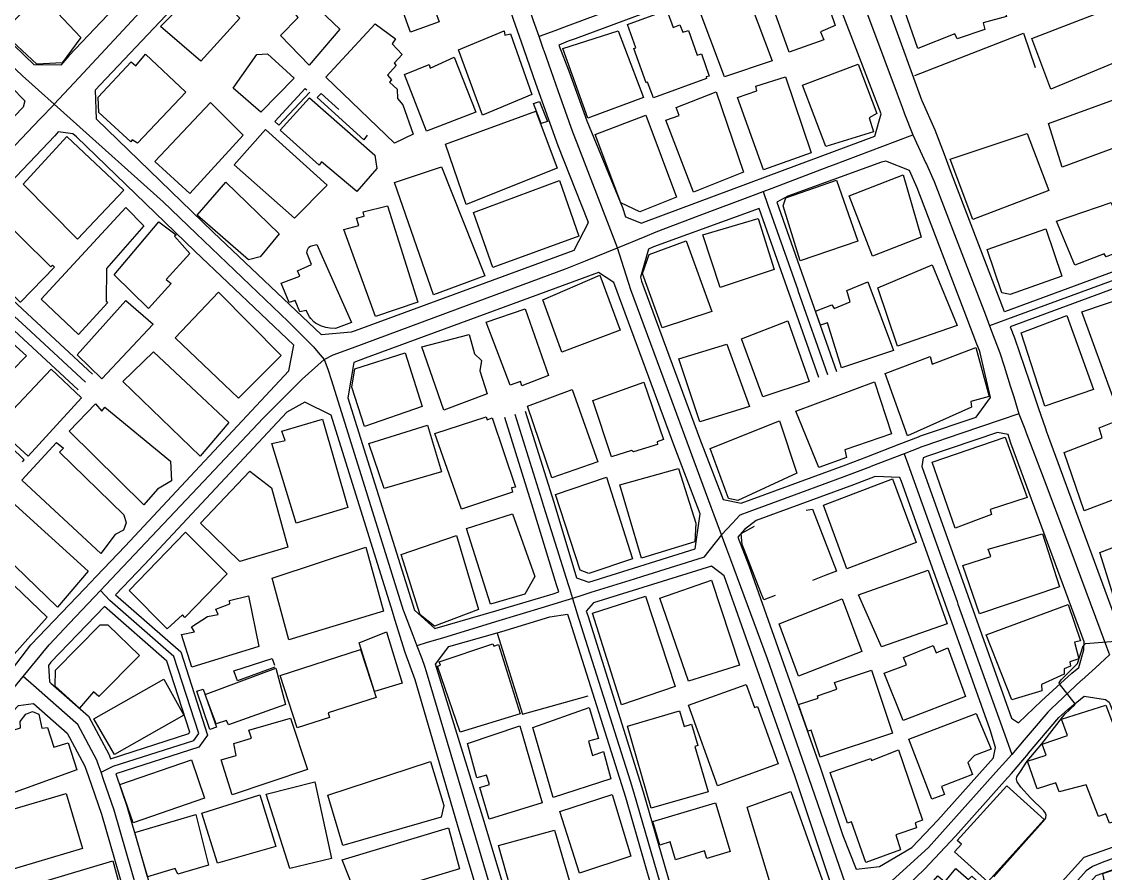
# Model space of a CAD drawing. Header units: millimetres. Extents: x 198785 to 203305, y 542885 to 545889.
# Drawn here: x 201614.2 to 201817.6, y 545287.6 to 545447.5 of the extents above; entities that cross this region are included whole.
import ezdxf

# ---------------------------------------------------------------- set-up
doc = ezdxf.new("R2010")
doc.units = ezdxf.units.MM
doc.linetypes.add('FENCE_25K', pattern=[54.3, 28.7, -9.2, -16.4])
doc.linetypes.add('HIDDEN_BULD_25K', pattern=[28.8, 18.4, -10.4])
for name, color, linetype in [('A0013117', 253, 'Continuous'), ('A0023217', 253, 'Continuous'), ('B0014111', 253, 'Continuous'), ('B0014112', 253, 'Continuous'), ('B0014113', 253, 'Continuous'), ('B0014114', 253, 'Continuous'), ('B0014116', 253, 'Continuous'), ('B0024120', 253, 'Continuous'), ('F0017111', 253, 'Continuous')]:
    doc.layers.add(name, color=color, linetype=linetype)

msp = doc.modelspace()

# ---------------------------------------------------------------- linework, layer by layer
at = {"layer": 'A0013117'}
for points in [[(201851.97, 545412.64), (201798.69, 545393.01), (201788.75, 545419), (201787.4, 545422.55), (201785.67, 545427.1), (201783.21, 545432.59), (201783.15, 545432.72), (201771.54, 545464.84), (201770.74, 545467.04), (201769.64, 545469.88), (201769.15, 545471.16), (201760.72, 545494.76), (201761.26, 545497.06), (201766.14, 545498.82), (201790.22, 545508.13), (201812.07, 545516.41)], [(201670.51, 545388.71), (201650.19, 545407.99), (201628.3, 545429.18), (201628.12, 545434.66), (201628.98, 545435.64), (201641.27, 545448.62), (201644.25, 545451.77), (201646.68, 545454.34), (201650.09, 545457.94), (201677.81, 545488.65), (201683.8, 545495.46), (201689.17, 545493.31), (201700.81, 545464.48), (201706.5, 545447.93), (201707.96, 545443.69), (201709.01, 545440.64), (201710.64, 545435.9), (201714.83, 545424.25), (201720.39, 545410.15), (201720.54, 545409.7), (201717.84, 545404.55), (201676.8, 545389.47), (201676.04, 545389.18), (201670.51, 545388.71)], [(201621.57, 545439.33), (201616.58, 545439.37), (201608.8, 545446.81), (201592.45, 545462.18), (201591.43, 545463.22), (201591.33, 545465.9), (201604.36, 545480.49), (201610.86, 545480.95), (201625.18, 545467.12), (201635.39, 545457.64), (201635.23, 545453.87), (201623.08, 545441.04), (201621.57, 545439.33)], [(201763.51, 545461.46), (201749.87, 545456.73), (201747.94, 545455.86), (201746.01, 545455), (201741.59, 545453.01), (201718.12, 545444.26), (201716.8, 545443.81), (201715.02, 545443.08), (201716.97, 545438.08), (201720.31, 545428.85), (201726.96, 545412.56), (201727.55, 545410.83), (201730.53, 545409.66), (201730.96, 545409.84), (201750.64, 545417.15), (201754.3, 545418.51), (201774.36, 545425.96), (201775.55, 545430.19), (201763.51, 545461.46)], [(201588.25, 545457.89), (201604.67, 545442.46), (201612.25, 545435.21), (201614.85, 545432.61), (201614.51, 545431.4), (201595.19, 545411.37), (201594.63, 545410.79), (201591.76, 545407.82), (201582.56, 545398.3), (201580.15, 545395.81), (201578.46, 545394.06), (201576.76, 545392.3), (201566.59, 545381.6), (201565.33, 545380.28), (201560.69, 545374.87), (201558.39, 545372.23), (201553, 545366.03), (201529.78, 545341.77), (201526.91, 545339.18)], [(201612.5, 545326.02), (201615.93, 545330.5), (201626.08, 545341.11), (201628.24, 545343.36), (201633.65, 545349.02), (201664.4, 545381.93), (201665.32, 545386.75), (201646.73, 545404.38), (201624.55, 545425.85), (201623.86, 545426.4), (201621.11, 545426.77), (201620.46, 545426.04), (201601.11, 545405.78), (201627.55, 545381.29)], [(201763.81, 545380.67), (201752.64, 545412.39), (201732.81, 545405.19), (201731.87, 545404.79), (201730.34, 545399.51), (201730.58, 545398.79), (201741.46, 545369.29), (201745.9, 545357.77), (201749.24, 545357.08), (201768.9, 545364.28), (201772.83, 545365.81), (201778.89, 545368.16), (201782.55, 545369.58), (201782.88, 545369.71), (201793.36, 545373.22), (201796.06, 545376.94), (201794.11, 545385.33), (201793.96, 545385.76), (201793.5, 545386.95), (201791.62, 545391.89), (201782.28, 545416.31), (201780.85, 545419.51), (201776.38, 545421.3), (201775.59, 545421.08), (201758, 545414.69), (201755.93, 545413.61), (201767.12, 545381.83)], [(201852.79, 545409.75), (201799.76, 545390.21), (201800.55, 545388.14), (201804.3, 545377.1), (201805.01, 545375.03), (201806.34, 545371.1), (201806.48, 545370.7), (201819.24, 545336.02), (201819.34, 545335.78), (201823.77, 545334.6), (201842, 545341.46), (201869.38, 545351.95), (201870.04, 545352.23), (201872.82, 545356.98)], [(201624.83, 545378.35), (201598.24, 545402.98), (201587.42, 545391.82), (201599.76, 545379.47), (201606.59, 545372.64)], [(201708.69, 545374.4), (201714.08, 545357.31), (201718.38, 545343.07), (201720.68, 545342.3), (201740.61, 545348.54), (201741.57, 545355.09), (201736.78, 545367.53), (201725.36, 545398.52), (201722.47, 545400.39), (201678.71, 545384.31), (201676.59, 545383.52), (201675.47, 545376.89), (201687.93, 545337.04), (201691.8, 545333.61), (201703.19, 545336.89), (201713.97, 545340.11), (201715.03, 545340.46), (201714.59, 545341.79), (201710.25, 545356.13), (201704.88, 545373.2)], [(201667.36, 545376.07), (201663.98, 545374.16), (201637.28, 545345.58), (201631.85, 545339.91), (201644.09, 545329.18), (201649.11, 545313.59), (201647.47, 545311.31), (201631.89, 545306.3), (201633.99, 545300.23), (201639.58, 545280.9)], [(201705.02, 545266.63), (201696, 545296.74), (201688.1, 545323.97), (201686.2, 545329.08), (201684.29, 545335.26), (201683.81, 545336.79), (201672.3, 545373.61), (201667.36, 545376.07)], [(201797.39, 545370.35), (201784.24, 545365.95), (201783.43, 545365.63), (201783.13, 545363.98), (201791.8, 545339.76), (201800, 545316.73), (201801.3, 545315.87), (201805.61, 545319.98), (201811.31, 545325.19), (201812.63, 545326.25), (201813.59, 545329.58), (201813.6, 545331.07), (201799.88, 545368.36), (201799.34, 545369.96), (201797.39, 545370.35)], [(201774.42, 545362.13), (201770.32, 545360.54), (201752.1, 545353.86), (201749.89, 545352.16), (201748.61, 545350.73), (201750.67, 545345.39), (201764.06, 545307.59), (201768.34, 545294.76), (201770.85, 545288.41), (201775.2, 545288.92), (201781.27, 545292.48), (201786.19, 545297.64), (201796.58, 545309.33), (201796.63, 545309.39), (201796.98, 545311.23), (201795.99, 545314.58), (201787.57, 545338.25), (201779.35, 545361.18), (201779.02, 545361.94), (201774.42, 545362.13)], [(201743.69, 545345.31), (201721.57, 545338.39), (201721.46, 545338.35), (201720.17, 545336.83), (201720.45, 545336.01), (201730.88, 545302.95), (201738.88, 545275.35), (201740.36, 545274.54), (201755.43, 545278.93), (201766.25, 545282.12), (201766.5, 545283.94), (201765.92, 545286.21), (201759.33, 545305.96), (201746.06, 545343.44), (201743.69, 545345.31)], [(201629.77, 545337.74), (201619.73, 545327.24), (201619.26, 545326.64), (201619.43, 545323.56), (201619.68, 545323.34), (201626.78, 545317.13), (201630.65, 545309.88), (201630.91, 545309.13), (201645.61, 545313.87), (201645.79, 545314.11), (201641.48, 545327.47), (201629.77, 545337.74)], [(201713.66, 545265.3), (201709.21, 545270.09), (201700.8, 545298.15), (201691.92, 545326.88), (201694.39, 545330.19), (201704.32, 545333.05), (201713.35, 545335.75), (201716.67, 545336.27), (201717.11, 545334.93), (201727.53, 545301.94), (201735.9, 545273.05), (201735.12, 545271.95), (201734.37, 545271.6), (201714.44, 545265.57), (201713.66, 545265.3)], [(201786.35, 545258.63), (201778.6, 545258.6), (201777.35, 545259.01), (201773.79, 545276.36), (201774.19, 545279.35), (201783.64, 545288.45), (201789.5, 545294.59), (201798.7, 545304.94), (201799.98, 545306.38), (201803.17, 545310.14), (201803.19, 545310.17), (201808.86, 545316.86), (201810.56, 545318.41), (201813.65, 545320.88), (201817.63, 545320.24), (201818.3, 545319.75), (201827.93, 545295.69), (201826.49, 545295.19), (201813.58, 545290.63), (201802.57, 545278.4), (201799.89, 545275.11), (201797.55, 545271.74), (201795.17, 545268.29), (201786.35, 545258.63)], [(201604.29, 545270.56), (201594.74, 545298.5), (201599.21, 545303.85), (201613.65, 545319.14), (201616.47, 545319.51), (201622.8, 545313.97), (201626.05, 545307.87), (201626.32, 545307.09), (201627.32, 545304.2), (201629.23, 545298.71), (201634.79, 545279.46), (201638.17, 545268.65), (201638.82, 545265.51), (201640.82, 545261.36), (201641.41, 545259.85), (201646.49, 545244.7), (201645.53, 545242.94), (201645.09, 545242.79), (201623.46, 545235.69), (201623.17, 545235.58), (201616.43, 545233.03), (201610.27, 545231.1), (201610.16, 545231.07), (201583.89, 545222.45)], [(201818.54, 545240.36), (201809.06, 545246.35), (201815.17, 545257.78), (201815.23, 545259.67), (201814.43, 545261.26), (201802.94, 545271.29), (201803.17, 545272.8), (201805.61, 545275.8), (201815.87, 545287.2), (201827.81, 545291.41)]]:
    msp.add_lwpolyline(points, dxfattribs=at)
at = {"layer": 'A0023217'}
for points in [[(201711.34, 545444.66), (201710.31, 545447.61), (201709.85, 545448.92), (201703.6, 545466.93), (201700.47, 545474.69), (201692.37, 545494.75), (201690.61, 545498.9), (201689.77, 545500.39), (201687.93, 545503.73)], [(201766.69, 545465.47), (201767.55, 545463.16), (201767.63, 545462.95), (201773.5, 545447.29), (201778.53, 545433.89), (201779.46, 545431.42), (201779.92, 545430.19), (201781.48, 545426.21)], [(201585.61, 545464.03), (201587.91, 545462.08), (201590.74, 545459.67), (201602.67, 545448.39), (201614.42, 545437.29), (201617.38, 545434.63), (201620.35, 545431.97)], [(201744.86, 545457.38), (201740.71, 545455.67), (201739.51, 545455.17), (201727.52, 545450.7), (201715.91, 545446.37), (201714.31, 545445.77), (201711.34, 545444.66)], [(201620.35, 545431.97), (201624.95, 545436.92), (201631.61, 545444.07), (201638.16, 545451.1), (201638.28, 545451.23), (201640.73, 545453.87), (201641.33, 545454.51)], [(201726.07, 545405.05), (201725.12, 545407.48), (201718.47, 545424.64), (201717.66, 545426.72), (201714.89, 545434.46), (201712.28, 545441.97), (201712.19, 545442.22), (201711.34, 545444.66)], [(201931.09, 545438.62), (201929.04, 545437.84), (201894.97, 545424.7), (201894.58, 545424.56), (201860.91, 545411.99), (201859.92, 545411.91), (201855.31, 545411.52), (201852.44, 545410.97), (201851.07, 545410.71), (201825.8, 545401.4), (201820.59, 545399.48), (201799.22, 545391.61), (201795.88, 545390.38)], [(201596.62, 545407.21), (201598.03, 545408.69), (201607.85, 545418.93), (201609.49, 545420.65), (201617.67, 545429.18), (201620.31, 545431.93), (201620.35, 545431.97)], [(201620.35, 545431.97), (201623.34, 545429.28), (201640.8, 545413.63), (201646.99, 545407.71), (201664.24, 545391.22), (201669.02, 545386.42), (201669.9, 545385.36), (201670.97, 545384.08)], [(201753.37, 545415.59), (201755.06, 545416.23), (201765.72, 545420.26), (201766.6, 545420.59), (201778.15, 545424.95), (201781.48, 545426.21)], [(201781.48, 545426.21), (201783.91, 545420.93), (201784.01, 545420.71), (201785.48, 545417.49), (201789.61, 545406.73), (201795.08, 545392.44), (201795.88, 545390.38)], [(201726.07, 545405.05), (201731.22, 545407.16), (201733.28, 545408), (201741.39, 545411.06), (201751.58, 545414.91), (201753.37, 545415.59)], [(201753.37, 545415.59), (201754.29, 545413), (201759.88, 545397.12), (201759.92, 545397.01), (201765.47, 545381.25)], [(201596.62, 545407.21), (201599.68, 545404.38), (201612.93, 545392.1), (201614.24, 545390.89), (201626.19, 545379.82)], [(201670.97, 545384.08), (201672.71, 545384.94), (201676.32, 545386.28), (201698.2, 545394.37), (201716.29, 545401.05), (201720.03, 545402.58), (201726.07, 545405.05)], [(201745.56, 545351.19), (201744.21, 545354.83), (201743.64, 545356.37), (201740.01, 545366.16), (201735.41, 545378.59), (201728.55, 545397.11), (201726.88, 545402.45), (201726.07, 545405.05)], [(201795.88, 545390.38), (201796.57, 545388.55), (201797.81, 545385.33), (201798.59, 545382.82), (201799.75, 545379.12), (201800.4, 545377.03), (201801.39, 545373.87)], [(201629, 545340.7), (201629.96, 545341.72), (201648.35, 545361.2), (201659.54, 545373.06), (201665.76, 545379.23), (201666.9, 545380.35), (201670.97, 545384.08)], [(201670.97, 545384.08), (201671.71, 545382.23), (201672.37, 545380.11), (201679.11, 545358.51), (201685.82, 545337.04), (201685.87, 545336.92), (201687.63, 545332.33), (201688.39, 545330.34)], [(201706.77, 545373.8), (201711.78, 545357.81), (201712.17, 545356.55), (201716.78, 545341.83), (201717.01, 545341.11), (201717.6, 545339.22)], [(201801.39, 545373.87), (201798.04, 545372.73), (201790.51, 545370.18), (201783.56, 545367.83), (201782.99, 545367.61), (201782.7, 545367.5), (201779.85, 545366.39)], [(201801.39, 545373.87), (201802.48, 545371.03), (201802.68, 545370.5), (201806.13, 545361.5), (201810.29, 545350.34), (201816.57, 545333.51), (201817.82, 545330.14), (201818.39, 545328.62)], [(201779.85, 545366.39), (201773.62, 545363.98), (201773.51, 545363.94), (201768.55, 545362.02), (201760.37, 545359.02), (201750.67, 545355.47), (201749.02, 545354.84), (201747.6, 545353.35), (201745.56, 545351.19)], [(201779.85, 545366.39), (201780.52, 545364.5), (201789.78, 545338.62), (201789.94, 545338.17), (201799.04, 545312.74), (201800.04, 545309.95)], [(201745.56, 545351.19), (201742.27, 545346.96), (201742.15, 545346.93), (201730.73, 545343.35), (201729.17, 545342.86), (201721.07, 545340.31), (201719.33, 545339.76), (201717.6, 545339.22)], [(201770.46, 545281.03), (201769.79, 545282.96), (201769.28, 545284.42), (201768.85, 545285.67), (201757.93, 545317.15), (201754.21, 545327.87), (201747.31, 545346.46), (201746.56, 545348.48), (201745.56, 545351.19)], [(201614.5, 545324.56), (201617.68, 545328.47), (201618.19, 545329.08), (201619.39, 545330.5), (201623.24, 545334.58), (201627.86, 545339.48), (201629, 545340.7)], [(201629.13, 545306.62), (201631.4, 545307.72), (201646.54, 545312.59), (201647.45, 545313.85), (201642.78, 545328.32), (201630.81, 545338.82), (201629, 545340.7)], [(201717.6, 545339.22), (201715.74, 545338.64), (201712.3, 545337.56), (201703.17, 545334.81), (201693.18, 545331.79), (201690.33, 545330.93), (201688.39, 545330.34)], [(201717.6, 545339.22), (201718.3, 545336.98), (201718.43, 545336.55), (201720.43, 545330.19), (201728.4, 545305), (201729.05, 545302.95), (201737.24, 545274.73), (201737.86, 545273.31), (201738.9, 545270.94)], [(201688.39, 545330.34), (201689.31, 545327.96), (201689.85, 545326.54), (201690.15, 545325.53), (201699.4, 545294.35), (201706.6, 545270.09), (201709.01, 545263.63), (201709.88, 545261.28)], [(201818.39, 545328.62), (201815.72, 545326.2), (201813.17, 545323.87), (201813.09, 545323.8), (201807.45, 545318.5), (201806.8, 545317.89), (201803.87, 545314.45), (201802.36, 545312.68), (201800.04, 545309.95)], [(201591, 545299.08), (201593.9, 545301.92), (201594.65, 545302.72), (201596.41, 545304.59), (201603.23, 545311.86), (201610.18, 545319.27), (201611.19, 545320.51), (201611.68, 545321.11), (201614.5, 545324.56)], [(201629.13, 545306.62), (201628.61, 545308.12), (201628.35, 545308.88), (201624.79, 545315.55), (201624.42, 545315.87), (201616.43, 545322.86), (201614.5, 545324.56)], [(201800.04, 545309.95), (201798.28, 545307.99), (201797.62, 545307.26), (201785.97, 545294.26), (201784.38, 545292.48), (201775.52, 545284.41), (201774.66, 545283.84), (201772.95, 545282.7), (201770.46, 545281.03)], [(201650.1, 545241.83), (201649.3, 545244.2), (201644.72, 545257.75), (201643.17, 545262.28), (201642.38, 545264.6), (201641.65, 545266.78), (201639.29, 545273.88), (201637.19, 545280.18), (201631.61, 545299.47), (201629.61, 545305.25), (201629.13, 545306.62)], [(201831.92, 545294.96), (201828.67, 545293.83), (201827.15, 545293.3), (201819.36, 545290.55), (201816.98, 545289.66), (201815.19, 545288.9), (201813.98, 545288.09), (201812.98, 545286.98), (201806.12, 545279.35), (201801.78, 545273.78), (201800.66, 545272.34), (201799.57, 545270.85)]]:
    msp.add_lwpolyline(points, dxfattribs=at)
at = {"layer": 'B0014111'}
for points in [[(201655.15, 545448.11), (201647.86, 545440.06), (201640.3, 545446.53), (201647.26, 545453.61), (201650.96, 545452.3), (201655.15, 545448.11)], [(201637.46, 545441.35), (201645.02, 545434.23), (201635.98, 545424.64), (201634.99, 545425.28), (201634.72, 545424.93), (201628.73, 545430.42), (201628.59, 545433.27), (201634.79, 545439.93), (201635.66, 545439.18), (201637.46, 545441.35)], [(201755.43, 545400.93), (201745.33, 545397.57), (201742.05, 545407.46), (201752.47, 545410.55), (201755.43, 545400.93)], [(201743.78, 545393.08), (201734.46, 545390.01), (201730.72, 545400.23), (201732.01, 545403.79), (201738.94, 545406.33), (201743.78, 545393.08)], [(201726.56, 545389.59), (201715.58, 545385.41), (201712.01, 545395.29), (201722.74, 545399.91), (201726.56, 545389.59)], [(201815.39, 545378.45), (201806.22, 545375.31), (201801.8, 545389.06), (201810.38, 545392.3), (201815.39, 545378.45)], [(201699.95, 545337.18), (201691.68, 545334), (201689.04, 545336.15), (201685.43, 545347.49), (201695.84, 545351.06), (201699.95, 545337.18)], [(201685.61, 545323.32), (201680.44, 545321.75), (201677.55, 545330.91), (201682.67, 545332.94), (201685.61, 545323.32)], [(201672.01, 545316.89), (201665.92, 545314.92), (201662.73, 545324.76), (201677.85, 545329.66), (201680.76, 545320.66), (201671.74, 545317.74), (201672.01, 545316.89)]]:
    msp.add_lwpolyline(points, dxfattribs=at)
at = {"layer": 'B0014112'}
for points in [[(201692.61, 545447.44), (201687.18, 545445.48), (201684.3, 545453.47), (201687.22, 545454.53), (201686.67, 545456.05), (201689.81, 545457.18), (201692.55, 545449.57), (201691.92, 545449.34), (201692.61, 545447.44)], [(201794.96, 545446.01), (201789.77, 545444.24), (201789.38, 545445.19), (201782.41, 545442.42), (201780, 545449.43), (201796.99, 545456.17), (201799.06, 545448.45), (201794.69, 545447.26), (201794.96, 545446.01)], [(201621.83, 545439.71), (201617.08, 545439.5), (201610.63, 545445.5), (201617.72, 545452.62), (201625.31, 545444.52), (201621.83, 545439.71)], [(201673.96, 545446.05), (201668.19, 545439.32), (201662.83, 545444.88), (201666.12, 545448.25), (201665.1, 545449.55), (201667.62, 545452.14), (201673.96, 545446.05)], [(201822.16, 545440.93), (201807.37, 545434.82), (201803.82, 545444.3), (201819.07, 545450.17), (201822.16, 545440.93)], [(201704.76, 545445.77), (201704.92, 545444.94), (201705.97, 545445.21), (201709.96, 545433.78), (201700.71, 545429.93), (201696.21, 545442.18), (201704.76, 545445.77)], [(201665.39, 545436.83), (201659.13, 545430.45), (201653.94, 545435.01), (201658.34, 545441.31), (201660.37, 545441.42), (201665.39, 545436.83)], [(201695.37, 545440.78), (201699.48, 545430.45), (201690.21, 545426.93), (201686.1, 545437.57), (201690.68, 545439.42), (201690.92, 545438.72), (201695.37, 545440.78)], [(201762.42, 545422.82), (201753.46, 545419.63), (201748.59, 545433.23), (201752.18, 545434.48), (201752.01, 545435.33), (201757.58, 545437.08), (201762.42, 545422.82)], [(201655.78, 545426.18), (201645.82, 545415.23), (201639.24, 545421.21), (201649.65, 545432.3), (201655.78, 545426.18)], [(201680.53, 545422.41), (201680.89, 545419.91), (201677.11, 545415.6), (201670.47, 545421.15), (201670.04, 545420.52), (201662.73, 545427.11), (201668.25, 545433.19), (201680.53, 545422.41)], [(201633.4, 545415.83), (201624.7, 545406.63), (201614.54, 545416.99), (201622.74, 545425.92), (201633.4, 545415.83)], [(201671.56, 545416.78), (201665.46, 545410.58), (201654.14, 545420.61), (201659.97, 545427.23), (201671.56, 545416.78)], [(201771.14, 545406.29), (201760.34, 545402.58), (201757.16, 545412.92), (201757.61, 545414.42), (201767.16, 545417.72), (201771.14, 545406.29)], [(201821.83, 545404.95), (201817.73, 545403.35), (201817.36, 545403.91), (201811.89, 545401.77), (201808.42, 545410.04), (201818.69, 545413.51), (201821.83, 545404.95)], [(201642.27, 545398.32), (201638.06, 545393.61), (201631.57, 545399.97), (201640, 545409.9), (201643.2, 545407.43), (201642.94, 545407.22), (201645.77, 545403.97), (201641.36, 545399.05), (201642.27, 545398.32)], [(201809.44, 545399.7), (201799.71, 545396.28), (201798.18, 545396.58), (201795.39, 545404.69), (201806.41, 545408.57), (201809.44, 545399.7)], [(201773, 545398.61), (201777.84, 545385.73), (201768.1, 545382.48), (201765.47, 545390.96), (201764.12, 545390.5), (201763.19, 545393.11), (201766.29, 545394.3), (201766.73, 545393.61), (201769.73, 545394.87), (201769.11, 545397.04), (201773, 545398.61)], [(201638.91, 545390.7), (201629.28, 545380.43), (201624.67, 545384.93), (201633.81, 545395.16), (201638.91, 545390.7)], [(201762.03, 545379.91), (201753.33, 545377.05), (201749.34, 545387.94), (201758.02, 545391.3), (201762.03, 545379.91)], [(201615.12, 545384.76), (201607.03, 545376.51), (201600.87, 545382.38), (201608.54, 545390.69), (201615.12, 545384.76)], [(201653.11, 545372.23), (201647.71, 545365.93), (201633.21, 545379.94), (201638.96, 545385.48), (201653.11, 545372.23)], [(201733.56, 545368.1), (201729.06, 545366.72), (201728.68, 545366.99), (201724.91, 545365.77), (201721.44, 545376.36), (201730.98, 545379.83), (201734.68, 545369.05), (201733.49, 545368.63), (201733.56, 545368.1)], [(201769.02, 545365.68), (201763.8, 545363.8), (201759.54, 545374.35), (201774.28, 545379.88), (201777.47, 545370.12), (201768.73, 545367.13), (201769.02, 545365.68)], [(201675.43, 545356.32), (201665.75, 545353.33), (201661.16, 545368.28), (201663.67, 545368.89), (201663.04, 545370.59), (201670.66, 545372.89), (201675.43, 545356.32)], [(201693.02, 545362.98), (201682.29, 545359.84), (201679.4, 545368.3), (201690.39, 545371.77), (201693.02, 545362.98)], [(201740.57, 545349.86), (201730.56, 545346.79), (201726.51, 545360.57), (201737.47, 545363.6), (201740.72, 545353.34), (201740.57, 545349.86)], [(201708.68, 545340), (201702.19, 545338.12), (201697.7, 545352.35), (201706.37, 545355.12), (201710.52, 545343.37), (201708.68, 545340)], [(201809.01, 545341.43), (201794, 545336.36), (201790.84, 545345.41), (201796.08, 545347.1), (201795.61, 545348.47), (201805.79, 545351.35), (201809.01, 545341.43)], [(201825.66, 545351.26), (201830.48, 545338.88), (201823.36, 545336.2), (201822.75, 545337.87), (201821.25, 545337.27), (201820.38, 545340.18), (201819.11, 545339.68), (201816.56, 545347.86), (201825.66, 545351.26)], [(201771.89, 545329.25), (201760.01, 545324.65), (201756.41, 545334.43), (201768.24, 545339.17), (201771.89, 545329.25)], [(201805.69, 545321.88), (201800.08, 545320.22), (201795.26, 545332.41), (201810.61, 545338.11), (201812.94, 545331.29), (201811.83, 545331.02), (201812.62, 545327.88), (201810.96, 545327.31), (201811.03, 545326.53), (201809.85, 545326.02), (201809.89, 545325.04), (201805.61, 545323.07), (201805.69, 545321.88)], [(201644.68, 545317.34), (201631.66, 545309.95), (201627.76, 545316.66), (201640.94, 545324.05), (201644.68, 545317.34)], [(201817.67, 545319.22), (201824.6, 545300.98), (201823.79, 545298.9), (201818.38, 545297.05), (201817.72, 545298.81), (201816.31, 545298.31), (201814.02, 545304.26), (201808.91, 545302.91), (201808.31, 545304.62), (201804.83, 545303.48), (201802.97, 545308.7), (201806.49, 545309.79), (201805.75, 545311.9), (201810.47, 545313.51), (201809.4, 545316.57), (201817.67, 545319.22)], [(201667.87, 545307.11), (201653.71, 545302.37), (201651.7, 545308.91), (201654.51, 545309.77), (201654.03, 545312.03), (201657.38, 545313.01), (201656.88, 545314.53), (201664.67, 545316.78), (201667.87, 545307.11)], [(201692.98, 545298.19), (201674.5, 545292.87), (201671.66, 545302.29), (201690.93, 545308.65), (201693.48, 545300.36), (201692.98, 545298.19)], [(201672.36, 545290.45), (201664.57, 545288.54), (201660.11, 545302.47), (201669.28, 545304.8), (201672.36, 545290.45)], [(201806.14, 545297.72), (201795.57, 545286.02), (201789.32, 545291.66), (201790.6, 545293.08), (201789.81, 545293.79), (201799.1, 545304.08), (201806.14, 545297.72)], [(201625.65, 545292.29), (201610.92, 545287.93), (201607.86, 545298.29), (201622.59, 545302.65), (201625.65, 545292.29)], [(201661.93, 545292.65), (201651, 545289.54), (201648.03, 545298.9), (201658.92, 545302.4), (201661.93, 545292.65)], [(201728.58, 545290.85), (201718.89, 545287.65), (201715.2, 545299.26), (201725.05, 545302.44), (201728.58, 545290.85)], [(201744.46, 545300.89), (201747.22, 545291.73), (201742.83, 545290.41), (201742.39, 545291.84), (201736.94, 545290.2), (201735.93, 545293.53), (201734.01, 545292.95), (201732.69, 545297.34), (201744.46, 545300.89)], [(201649.3, 545289.15), (201643.54, 545287.45), (201643.07, 545288.53), (201637.86, 545286.98), (201635.47, 545295.28), (201646.94, 545298.65), (201649.3, 545289.15)], [(201717.31, 545285.29), (201706.85, 545281.79), (201703.74, 545292.87), (201714.23, 545295.75), (201717.31, 545285.29)], [(201829.12, 545290.78), (201831.63, 545283.51), (201817.6, 545278.5), (201815.1, 545285.71), (201817.39, 545286.44), (201817.1, 545287.63), (201826.2, 545290.68), (201826.59, 545289.79), (201829.12, 545290.78)]]:
    msp.add_lwpolyline(points, dxfattribs=at)
at = {"layer": 'B0014113'}
for points in [[(201764.76, 545444.04), (201758.28, 545441.73), (201753.15, 545456.05), (201762.55, 545459.42), (201766.91, 545446.76), (201764.16, 545445.55), (201764.76, 545444.04)], [(201755.06, 545440.09), (201746.13, 545437.12), (201740.84, 545451.24), (201749.71, 545454.46), (201755.06, 545440.09)], [(201735.32, 545449.65), (201736.49, 545446.37), (201737.72, 545446.84), (201738.28, 545445.51), (201739.35, 545445.83), (201741.03, 545441.19), (201741.79, 545441.41), (201743.25, 545437.22), (201742.7, 545437.1), (201742.78, 545436.78), (201732.8, 545433.14), (201731.69, 545436.13), (201731.42, 545436.01), (201729.13, 545442.44), (201729.5, 545442.58), (201727.9, 545446.94), (201735.32, 545449.65)], [(201687.68, 545426.34), (201684.18, 545424.66), (201671.3, 545437.06), (201680.56, 545447.07), (201684.41, 545444.22), (201683.75, 545443.33), (201685.61, 545441.3), (201684.16, 545439.69), (201684.5, 545439.25), (201682.88, 545437.4), (201683.62, 545436.53), (201683.24, 545436.13), (201684.68, 545434.78), (201684.76, 545433.06), (201685.75, 545431.84), (201687.68, 545426.34)], [(201730.94, 545433.23), (201720.5, 545429.34), (201715.76, 545442.43), (201726.19, 545445.76), (201730.94, 545433.23)], [(201843.73, 545432.77), (201809.49, 545420.16), (201806.9, 545428.37), (201840.77, 545440.67), (201843.73, 545432.77)], [(201774.09, 545426.78), (201765.16, 545424.06), (201760.77, 545435.56), (201771.2, 545439.51), (201774.74, 545430.22), (201773.3, 545429.44), (201774.09, 545426.78)], [(201749.72, 545419.23), (201740.3, 545415.49), (201735.11, 545428.97), (201737.59, 545429.87), (201737.05, 545431.33), (201744.55, 545434.28), (201749.72, 545419.23)], [(201714.74, 545419.94), (201697.64, 545413.15), (201693.76, 545424.45), (201710.75, 545430.69), (201714.74, 545419.94)], [(201737.13, 545414.52), (201730.23, 545411.77), (201726.65, 545413.45), (201721.83, 545426.28), (201731.35, 545429.92), (201737.13, 545414.52)], [(201806.99, 545415.78), (201792.75, 545410.36), (201788.45, 545421.67), (201802.94, 545426.48), (201806.99, 545415.78)], [(201701.17, 545399.74), (201691.53, 545396.19), (201684.18, 545417.3), (201692.99, 545420.19), (201701.17, 545399.74)], [(201718.81, 545407.23), (201702.66, 545401.33), (201699.03, 545411.65), (201715.18, 545417.64), (201718.81, 545407.23)], [(201783.01, 545407.05), (201773.89, 545403.44), (201769.52, 545414.8), (201779.68, 545418.73), (201783.01, 545407.05)], [(201659.02, 545403.36), (201656.82, 545402.75), (201647.17, 545411.15), (201652.53, 545417.32), (201662.53, 545407.63), (201659.02, 545403.36)], [(201608.47, 545412.51), (201619.73, 545401.47), (201620.01, 545401.76), (201620.4, 545401.38), (201618.27, 545399.19), (201614, 545394.82), (201613.97, 545394.85), (201601.97, 545406.63), (201601.96, 545406.65), (201602.95, 545407.65), (201608.43, 545413.24), (201608.77, 545412.84), (201608.47, 545412.51)], [(201630.35, 545394.67), (201624.93, 545388.78), (201617.87, 545395.38), (201633.81, 545412.62), (201637.18, 545409.18), (201630.16, 545401.15), (201630.06, 545394.99), (201630.35, 545394.67)], [(201688.58, 545394.81), (201680.61, 545392.13), (201674.67, 545408.46), (201677.53, 545409.22), (201677.08, 545410.58), (201678.51, 545410.99), (201678.29, 545411.78), (201682.86, 545412.91), (201688.58, 545394.81)], [(201669.61, 545405.64), (201676.11, 545391.03), (201673.12, 545389.9), (201672.06, 545389.93), (201671.3, 545390.07), (201670.53, 545390.3), (201669.38, 545390.87), (201669.07, 545391.14), (201668.47, 545391.75), (201668.23, 545392.08), (201667.65, 545393.28), (201666.43, 545392.98), (201665.54, 545395.12), (201664.44, 545394.76), (201662.91, 545398.42), (201666.45, 545399.71), (201666.01, 545400.73), (201668.6, 545401.87), (201667.77, 545404.1), (201667.87, 545404.65), (201668, 545404.92), (201668.15, 545405.13), (201668.45, 545405.31), (201668.86, 545405.45), (201669.61, 545405.64)], [(201789.82, 545390.46), (201778.62, 545386.57), (201774.89, 545397.52), (201785.1, 545401.82), (201789.82, 545390.46)], [(201662.96, 545384.84), (201654.93, 545376.78), (201643.06, 545388.13), (201651.17, 545396.7), (201662.96, 545384.84)], [(201827.56, 545379.27), (201819.25, 545376.36), (201813.19, 545393.04), (201821.68, 545395.87), (201827.56, 545379.27)], [(201713.13, 545381.04), (201708.09, 545379.12), (201707.86, 545379.96), (201705.89, 545379.25), (201701.39, 545391.08), (201708.7, 545393.58), (201713.13, 545381.04)], [(201701.62, 545377.6), (201693.48, 545374.54), (201689.35, 545386.45), (201698.21, 545388.76), (201699.2, 545385.14), (201700.55, 545383.88), (201700.21, 545381.96), (201701.62, 545377.6)], [(201689.39, 545375.24), (201678.6, 545371.5), (201676.17, 545378.9), (201676.78, 545382.32), (201686.2, 545385.3), (201689.39, 545375.24)], [(201750.8, 545375.27), (201741.49, 545372.37), (201737.54, 545384.21), (201746.56, 545386.97), (201750.8, 545375.27)], [(201793.29, 545386.32), (201795.8, 545377.14), (201792.34, 545376.21), (201792.51, 545375.09), (201780.44, 545369.76), (201776.28, 545381.45), (201784.74, 545384.64), (201785.08, 545383.22), (201793.29, 545386.32)], [(201625.47, 545376.89), (201615.43, 545365.94), (201609.43, 545371.37), (201619.79, 545382.22), (201625.47, 545376.89)], [(201722.38, 545364.83), (201713.73, 545361.86), (201709.16, 545375.3), (201717.56, 545378.42), (201722.38, 545364.83)], [(201628.11, 545375.73), (201629.3, 545374.4), (201629.82, 545375.09), (201642.18, 545364.98), (201642.33, 545361.31), (201639.7, 545359.73), (201637.17, 545356.81), (201623.13, 545370.62), (201628.11, 545375.73)], [(201701.41, 545373.32), (201701.61, 545372.73), (201702.55, 545373.09), (201706.91, 545360.12), (201706.13, 545359.97), (201706.32, 545359.18), (201696.76, 545355.97), (201691.76, 545370.16), (201701.41, 545373.32)], [(201830.59, 545374.53), (201834.31, 545363.49), (201813.61, 545355.69), (201809.9, 545366.61), (201817.02, 545369.37), (201816.42, 545371.24), (201820.53, 545372.84), (201821.2, 545370.78), (201830.59, 545374.53)], [(201759.72, 545362.71), (201748.61, 545357.61), (201746.88, 545357.96), (201743.44, 545367.34), (201756.48, 545372.57), (201759.72, 545362.71)], [(201796.22, 545354.98), (201789.42, 545352.42), (201785.09, 545364.82), (201798.81, 545369.49), (201802.92, 545358.14), (201796.01, 545355.9), (201796.22, 545354.98)], [(201631.76, 545351.2), (201629.09, 545347.66), (201614.24, 545361.43), (201620.75, 545368.49), (201622.11, 545367.44), (201621.32, 545366.65), (201633.4, 545354.94), (201633.82, 545353.39), (201633.37, 545352.03), (201631.76, 545351.2)], [(201664.16, 545348.82), (201655.15, 545346.13), (201647.78, 545353.38), (201657.08, 545363.12), (201661.13, 545360), (201664.16, 545348.82)], [(201728.84, 545346.64), (201720.7, 545343.88), (201719.02, 545344.52), (201714.43, 545358.76), (201723.99, 545362.01), (201728.84, 545346.64)], [(201782.11, 545349.75), (201769.07, 545344.81), (201764.68, 545356.7), (201777.66, 545361.66), (201782.11, 545349.75)], [(201626.72, 545344.34), (201620.98, 545337.61), (201606.99, 545351.03), (201612.37, 545357.34), (201626.72, 545344.34)], [(201652.78, 545343.83), (201644.88, 545335.64), (201644.44, 545336.15), (201641.51, 545333.49), (201634.38, 545340.69), (201644.95, 545351.69), (201652.78, 545343.83)], [(201619, 545335.69), (201612.35, 545328.22), (201596.76, 545343.59), (201603.48, 545350.51), (201619, 545335.69)], [(201682.15, 545336.86), (201664.34, 545331.47), (201661.23, 545343.02), (201678.8, 545348.83), (201682.15, 545336.86)], [(201787.9, 545334.43), (201775.61, 545330.12), (201771.27, 545339.91), (201784.35, 545344.55), (201787.9, 545334.43)], [(201748.92, 545326.68), (201739.4, 545323.69), (201733.97, 545339.29), (201743.68, 545342.65), (201748.92, 545326.68)], [(201658.71, 545330.19), (201646.14, 545326.33), (201644.24, 545332.44), (201646.65, 545332.98), (201646.1, 545333.87), (201649.13, 545335.84), (201651.12, 545336.18), (201650.66, 545337.2), (201653.28, 545338.19), (201653.22, 545338.85), (201656.78, 545339.71), (201658.71, 545330.19)], [(201736.87, 545322.68), (201726.77, 545319.25), (201721.36, 545336.47), (201731.28, 545339.68), (201736.87, 545322.68)], [(201636.33, 545328.52), (201628.73, 545320.81), (201627.74, 545321.69), (201625.08, 545318.63), (201620.49, 545322.75), (201620.59, 545325.79), (201628.97, 545334.28), (201630.43, 545334.29), (201636.33, 545328.52)], [(201702.68, 545330.7), (201702.81, 545330.26), (201703.73, 545330.6), (201707.79, 545317.6), (201696.52, 545314.14), (201692.26, 545326.52), (201692.86, 545326.7), (201692.61, 545327.33), (201702.68, 545330.7)], [(201785.27, 545330.39), (201785.88, 545329.02), (201788.05, 545329.95), (201791.35, 545320.82), (201779.63, 545316.33), (201776.1, 545325.22), (201780.29, 545326.78), (201779.72, 545328.14), (201785.27, 545330.39)], [(201663.75, 545319.33), (201653.07, 545315.51), (201652.7, 545316.34), (201650.71, 545315.72), (201648.67, 545321.2), (201661.92, 545326.15), (201663.75, 545319.33)], [(201773.71, 545325.79), (201777.67, 545313.95), (201764.1, 545309.42), (201762.4, 545314.51), (201761.77, 545314.3), (201760.04, 545319.3), (201763.7, 545320.53), (201763.55, 545320.96), (201767.18, 545322.17), (201766.75, 545323.46), (201773.71, 545325.79)], [(201750.19, 545323.07), (201751.75, 545318.74), (201752.35, 545318.95), (201756.23, 545308.16), (201744.8, 545304.05), (201739.36, 545319.18), (201750.19, 545323.07)], [(201617.45, 545317.5), (201618.03, 545314.91), (201619.1, 545314.99), (201620.26, 545311.29), (201622.94, 545312.13), (201624.59, 545307.09), (201609.51, 545301.61), (201606.52, 545310.97), (201611.15, 545313.15), (201611.05, 545313.99), (201614.03, 545314.92), (201613.95, 545316.14), (201615.03, 545317.49), (201616.28, 545318.02), (201617.45, 545317.5)], [(201720.63, 545312.44), (201721.33, 545309.73), (201723.39, 545310.48), (201724.81, 545305.4), (201713.99, 545301.84), (201710.19, 545315.02), (201720.73, 545318.78), (201722.5, 545312.97), (201720.63, 545312.44)], [(201737.7, 545318.11), (201738.54, 545315.21), (201739.96, 545315.63), (201741.12, 545311.62), (201740.56, 545311.46), (201743.04, 545302.95), (201732.39, 545299.85), (201727.9, 545315.25), (201737.7, 545318.11)], [(201787.4, 545302.45), (201785.04, 545301.54), (201780.74, 545312.79), (201793.35, 545317.62), (201796.17, 545310.96), (201793.04, 545309.75), (201791.78, 545308.43), (201792.65, 545306.16), (201786.83, 545303.94), (201787.4, 545302.45)], [(201707.74, 545315.31), (201711.88, 545300.85), (201701.94, 545297.83), (201700.2, 545303.76), (201702.01, 545304.33), (201701.44, 545306.05), (201699.67, 545305.58), (201697.92, 545311.99), (201707.74, 545315.31)], [(201778.81, 545310.81), (201783.27, 545297.59), (201781.89, 545297.1), (201782.18, 545296.17), (201778.26, 545294.89), (201779.16, 545292.04), (201772.66, 545289.7), (201769.97, 545297.3), (201769.24, 545297.08), (201765.96, 545306.59), (201773.61, 545309.2), (201773.72, 545308.83), (201778.81, 545310.81)], [(201648.57, 545301.72), (201635.14, 545297.11), (201632.67, 545304.3), (201646.1, 545308.91), (201648.57, 545301.72)], [(201762.84, 545282.34), (201756.27, 545280.64), (201750.39, 545300.06), (201758.58, 545302.99), (201764.79, 545285.57), (201762.84, 545282.34)], [(201696.41, 545288.49), (201677.31, 545282.73), (201674.38, 545290.15), (201694.31, 545296.15), (201696.41, 545288.49)], [(201634.04, 545280.05), (201616.46, 545274.36), (201613.32, 545284.58), (201631.32, 545289.97), (201634.04, 545280.05)], [(201789.54, 545288.56), (201791.9, 545286.48), (201792.52, 545287.09), (201798.13, 545282.01), (201797.4, 545281.09), (201799.86, 545279.1), (201798, 545277.07), (201798.66, 545276.5), (201794.1, 545271.6), (201781.89, 545282.32), (201786.17, 545287.16), (201787.49, 545286.06), (201789.54, 545288.56)]]:
    msp.add_lwpolyline(points, dxfattribs=at)
at = {"layer": 'B0014114', "linetype": 'HIDDEN_BULD_25K', "flags": 128}
msp.add_lwpolyline([(201755.65, 545339.8), (201753.52, 545338.95), (201752.97, 545340.33), (201749.82, 545348.41), (201749.46, 545349.33), (201749.23, 545351.42), (201756.05, 545355.19), (201762.62, 545355.95), (201767.14, 545344.37), (201765.17, 545343.59), (201755.65, 545339.8)], dxfattribs=at)
at = {"layer": 'B0014116', "linetype": 'HIDDEN_BULD_25K', "flags": 128}
for points in [[(201668.28, 545434.24), (201662.47, 545428.02), (201661.74, 545428.72), (201667.42, 545434.95), (201668.28, 545434.24)], [(201679.1, 545426.14), (201678.42, 545425.26), (201669.7, 545433.22), (201670.45, 545433.97), (201679.1, 545426.14)], [(201712.91, 545428.7), (201711.71, 545428.35), (201710.29, 545432.11), (201711.42, 545432.5), (201712.91, 545428.7)], [(201661.77, 545326.31), (201654.74, 545323.76), (201654.02, 545325.62), (201661.26, 545327.94), (201661.77, 545326.31)], [(201650.78, 545315.06), (201649.55, 545314.64), (201647.09, 545321.8), (201648.32, 545322.21), (201650.78, 545315.06)]]:
    msp.add_lwpolyline(points, dxfattribs=at)
at = {"layer": 'B0024120', "linetype": 'FENCE_25K', "flags": 128}
for points in [[(201781.86, 545437.37), (201802.26, 545445.29), (201806.25, 545433.52)], [(201614.36, 545364.88), (201614.72, 545365.26), (201605.57, 545374.08)], [(201703.46, 545332.69), (201708.24, 545317.51), (201721.25, 545321.14)]]:
    msp.add_lwpolyline(points, dxfattribs=at)
at = {"layer": 'F0017111', "elevation": 20}
msp.add_lwpolyline([(201796.66, 545286.97), (201806.33, 545297.8), (201806.45, 545298.1), (201806.47, 545298.57), (201806.35, 545298.92), (201806.06, 545299.34), (201803.53, 545301.79), (201801.76, 545303.81), (201801.04, 545304.79), (201800.91, 545305.31), (201800.96, 545305.75), (201801.67, 545306.72), (201802.93, 545308.7), (201805.66, 545311.94), (201809.98, 545317.52), (201811.89, 545319.28), (201811.96, 545319.45), (201808.97, 545323.21), (201808.92, 545323.4), (201809.11, 545323.73), (201809.35, 545323.99), (201812.38, 545327.02), (201813.45, 545330.34), (201813.86, 545330.75), (201821.89, 545331.41)], dxfattribs=at)

doc.saveas('drawing.dxf')
